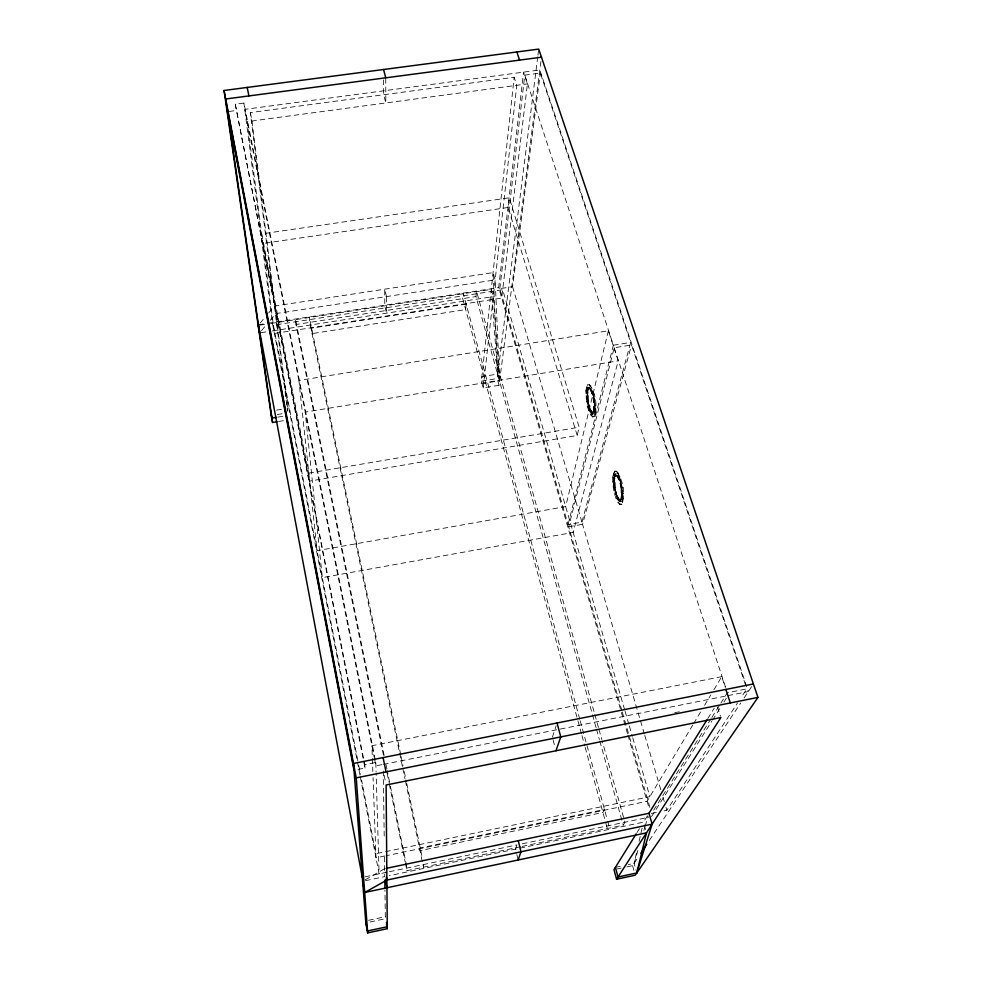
<?xml version="1.0" encoding="UTF-8"?>
<svg xmlns="http://www.w3.org/2000/svg" width="982" height="982" viewBox="0 0 982 982"><rect width="100%" height="100%" fill="white"/><g stroke="black" fill="none" stroke-linecap="round" stroke-linejoin="round"><path stroke-width="0.74" stroke-dasharray="4.91 3.68" d="M520.62 846.742L406.904 870.666L407.027 868.014L387.203 770.514M596.086 727.711L475.975 296.576L476.479 291.053L594.405 713.042M423.696 864.516L423.451 867.18L405.296 780.224M540.922 61.461L499.04 385.275L483.193 387.878L481.364 381.151L514.151 77.271L250.324 112.611L286.818 405.394M483.193 387.878L516.753 85.324L514.151 77.271M627.523 733.628L498.672 287.616L523.566 72.128L527.42 83.875L501.692 298.086L274.42 333.463L247.206 121.645L527.42 83.875M577.195 435.468L508.185 207.46L509.314 197.775L261.691 233.888L308.692 473.115L309.551 481.106L577.195 435.468L579.147 427.207L509.314 197.775M499.826 288.647L524.793 75.123L540.358 73.036L630.665 342.411L581.933 522.105L568.075 524.584L499.826 288.647L512.567 286.683L540.358 73.036M585.861 391.045L587.31 384.858L589.36 384.355C595.828 393.021 597.707 406.253 594.491 416.54L592.441 416.908C586.536 409.936 586.242 399.797 585.861 391.045L587.972 384.748L587.31 384.858M589.679 387.104L587.862 387.522L586.659 392.69L588.525 387.424L589.679 387.104L592.404 391.229L591.741 391.339L593.938 399.92L594.54 408.893L595.202 408.782L595.141 404.535L594.478 404.645M589.016 387.215C594.957 393.389 594.392 402.915 594.429 410.832L591.95 412.833C587.211 406.303 585.849 396.568 588.144 388.86L589.838 388.479L591.054 389.67L589.188 388.577L587.408 390.566M591.95 412.833L594.429 410.832L593.656 412.514L591.95 412.833C585.64 405.578 589.04 395.464 586.34 387.141L586.99 387.031C589.691 395.353 586.291 405.48 592.612 412.722C587.862 406.192 586.5 396.458 588.807 388.749L588.144 388.86M499.04 385.275L497.174 378.561L537.768 56.698M537.952 55.176L538.529 50.622M590.391 389.78C593.533 396.703 595.595 405.271 593.005 412.624L593.656 412.514M595.202 408.782L594.785 411.998L593.275 413.962C596.369 405.799 594.601 395.636 589.838 388.479L589.188 388.577C595.632 395.832 592.085 406.069 594.859 414.441L593.84 416.65L594.491 416.54M594.147 394.089L593.484 394.199L595.276 405.492L594.859 414.441L595.522 414.33L594.429 410.832M612.633 477.019L614.327 471.274L616.561 471.127C622.956 480.137 625.865 493.848 621.827 504.269L619.581 504.269C613.59 496.769 612.817 486.311 612.633 477.019L615.014 471.164M614.646 475.619L614.192 482.911L613.517 483.021L613.971 475.73L615.591 473.938L613.971 475.73M615.198 475.448L617.052 475.325L619.728 479.621L621.802 487.723L621.839 498.611L620.955 500.071L619.102 500.12C614.413 493.332 612.314 483.279 615.198 475.448L617.052 475.325C622.146 482.518 624.061 493.394 620.563 501.593L619.261 501.507L617.788 499.777L615.027 492.473L615.689 492.35L619.937 501.385L621.25 501.471L622.22 499.875L622.723 492.571L622.036 492.694L622.048 496.904L622.735 496.782M620.955 500.071L619.777 499.998C615.088 493.222 612.977 483.156 615.886 475.337M616.365 475.448L619.041 479.744L621.115 487.845L622.183 487.747L622.919 493.737L622.318 502.477L621.152 498.733C622.207 490.926 621.275 481.843 616.365 475.448L614.351 476.945L614.425 487.772L616.451 495.75L619.102 500.12L621.827 498.635L623.005 502.354L621.152 504.392M636.446 853.063L634.102 863.362L636.017 870.212M639.11 841.292L642.793 825.113M608.361 330.774L565.657 506.589L317.088 550.693L298.921 380.464L608.361 330.774L618.23 360.836L573.157 532.428L322.305 577.612L305.23 412.096L618.23 360.836M568.075 524.584L613.369 345.21L524.793 75.123M621.864 710.538L568.701 526.769L614.216 347.775L631.524 344.964L745.854 685.976M644.376 733.996L582.572 524.29L631.524 344.964M637.932 850.473L634.102 863.362L628.345 864.59M643.885 830.441L644.732 827.581M645.162 826.144L648.132 816.128M516.9 844.888L515.513 849.099L516.495 853.186M552.387 737.175L556.131 725.833M522.117 846.423L623.239 825.15L624.92 822.229L602.236 741.079M692.85 724.912L647.077 801.312L386.491 855.641M693.623 723.599L701.443 710.551M704.573 705.334L710.821 694.9M713.951 689.683L721.77 676.635L725.317 687.486M620.28 500.194L621.839 498.611M637.048 832.503L639.454 828.624M647.408 815.809L643.456 822.167L389.228 875.686M707.777 718.578L714.221 708.194M711.066 718.701L651.618 813.452L657.154 812.298M711.889 717.412L720.027 704.425M720.849 703.137L727.355 692.752L746.823 688.873L740.931 697.821M651.496 816.643L711.717 721.365M712.527 720.076L720.665 707.2M723.918 702.056L726.361 698.19M664.077 810.837L666.839 810.26L737.556 702.928M626.847 866.885L632.568 865.658L638.337 856.991M649.335 840.445L740.723 703.002M744.111 697.92L753.39 683.963M260.095 323.152L264.87 317.456M268.7 312.89L274.432 306.053L493.074 272.603L495.173 279.882L499.629 380.795L483.696 383.41L481.855 376.646L497.751 374.056L493.074 272.603M261.507 330.627L266.306 324.944M270.148 320.402L275.905 313.589L495.173 279.882M589.838 388.479L587.408 390.578M617.052 475.325L614.351 476.957L613.21 473.275L613.885 473.164C616.573 481.904 613.222 492.363 619.777 499.998M619.102 500.12L621.152 498.746M365.194 879.811L384.649 868.702L385.496 872.961M368.483 920.318L385.325 916.709M615.395 867.364L622.588 865.829M370.005 922.012L385.349 918.722L384.956 889.987M616.843 869.033L621.127 868.113M365.108 876.828L387.927 872.028M389.4 871.721L516.299 845.06M522.277 843.796L648.55 817.269M365.55 880.67L384.76 876.619L384.441 853.432M384.993 855.948L376.008 857.826L373.062 777.646M364.96 768.034L364.788 764.671L375.811 762.474L243.941 103.073L235.287 104.215L364.96 768.034L356.736 769.679M381.937 764.647L375.91 765.85L374.473 758.656M383.434 764.352L724.986 696.213M727.993 695.612L748.345 691.549L539.818 69.955L244.751 109.37L374.191 757.22M674.83 712.674L679.311 711.778M721.77 676.635L371.896 745.719L372.841 771.57M592.109 414.183L592.772 414.073L588.856 405.959L588.206 406.069L590.771 412.796L592.109 414.183L593.938 413.852M617.813 502.195L620.268 504.159L621.827 504.269M619.581 504.269L620.268 504.159M568.701 526.769L582.572 524.29M613.308 487.686L613.983 487.575L618.488 502.072M615.088 487.661L614.045 487.747L613.308 476.908M622.956 487.808L622.269 487.931L621.078 482.113L621.766 481.99M615.297 492.019L615.96 491.896M614.474 493.369L615.149 493.259M621.594 492.166L622.281 492.043M622.919 493.737L623.607 493.615M616.451 495.75L617.126 495.64M616.315 496.647L616.991 496.524M621.606 495.959L622.293 495.836M616.045 498.402L616.708 498.279M617.776 498.574L618.451 498.451M622.932 498.795L623.619 498.672M617.788 499.777L618.464 499.654M621.545 499.998L622.22 499.863M619.261 501.507L619.937 501.385M620.563 501.593L621.25 501.471M614.327 471.274L616.561 471.127M615.874 471.25L618.341 473.103M619.188 478.835L619.863 478.713L618.365 475.583L616.205 474.048C620.673 479.044 621.213 486.311 622.036 492.694M617.69 475.705L618.365 475.583M617.703 476.933L618.378 476.81M617.666 473.226L619.47 477.007L620.158 476.884M613.492 478.848L614.155 478.737M613.91 479.768L614.585 479.646M619.041 479.744L619.728 479.621M612.67 482.015L613.345 481.904M613.946 483.525L614.609 483.402M620.514 483.058L621.189 482.935L619.47 477.007M620.231 483.525L620.906 483.414M308.692 473.115L579.147 427.207M594.073 404.216L594.736 404.105M588.439 405.541L589.09 405.431M595.276 405.492L595.939 405.37M587.727 407.113L588.378 407.002L591.471 415.116L593.091 416.798L592.441 416.908M594.135 408.046L594.797 407.935M589.531 409.052L590.182 408.942M589.409 409.973L590.072 409.862M595.362 410.586L596.025 410.476M589.188 411.814L589.838 411.703M590.747 411.581L591.397 411.47M590.771 412.796L591.422 412.685M594.122 412.133L594.785 411.998M590.82 415.226L591.471 415.116M587.862 387.522L588.525 387.424M590.366 388.528L591.029 388.418M587.052 389.437L587.702 389.314M589.36 384.355L588.697 384.465L592.649 389.314M591.63 392.297L592.293 392.186M587.052 393.512L587.702 393.401M585.959 396.077L586.61 395.967L588.378 407.002M592.981 395.292L593.644 395.181L591.974 389.424M587.31 392.579L587.383 396.789L586.733 396.888L586.524 390.934M592.735 395.832L593.398 395.721M587.126 397.305L587.776 397.194M593.594 399.981L595.288 399.674M588.255 401.368L586.61 401.65M278.569 421.487L284.571 420.505M590.317 386.049L590.98 385.938M276.654 410.12L282.669 409.138M277.255 414.527L283.246 413.545M481.364 381.151L497.174 378.561M277.967 417.105L284.007 416.123M613.369 345.21L630.665 342.411M258.401 324.76L266.748 323.471M268.135 323.25L498.672 287.616M259.592 325.214L269.449 323.692M270.86 323.471L491.27 289.383L493.32 296.576L499.629 380.795L497.751 374.056L491.27 289.383M383.434 755.133L295.963 324.502L475.975 296.576M261.003 332.677L270.885 331.143M272.296 330.922L493.32 296.576M508.185 207.46L262.918 243.462L309.551 481.106M228.966 111.482L236.146 110.524M614.916 474.06L616.88 473.925M614.216 347.775L725.452 686.921M717.486 706.954L720.469 716.197M512.567 286.683L581.933 522.105M644.806 735.469L661.23 791.197M662.948 797.065L664.249 801.459M665.98 807.327L666.839 810.26M624.638 709.79L502.698 289.715L273.352 325.226L358.393 763.652M625.068 711.263L628.91 724.507M629.339 725.98L632.334 736.291M632.764 737.764L649.863 796.66L375.861 853.677L361.597 780.162M622.281 712.011L649.924 807.572M627.94 735.101L649.09 808.284M644.217 824.831L645.751 830.171M594.822 714.515L598.529 727.797M598.934 729.27L601.831 739.606M596.491 729.184L599.376 739.52M599.793 740.993L623.239 825.15M632.568 865.658L634.09 871.12M579.773 719.229L463.123 293.115L462.694 298.638L577.526 719.303M580.178 720.714L607.293 819.737M607.698 821.21L608.901 825.604L607.33 828.501L605.734 822.683M577.919 720.788L581.553 734.094M581.958 735.579L584.793 745.927M585.198 747.4L605.342 821.222M553.099 739.888L554.891 746.688M516.827 854.549L517.809 858.636M400.803 755.035L309.207 316.904L309.686 322.366L399.343 751.746M401.122 756.533L403.001 765.518M404.253 771.508L406.438 781.991M406.757 783.489L422.248 857.593M399.662 753.243L402.473 766.733M402.792 768.231L404.977 778.726M615.689 492.35L614.192 482.911M588.856 405.959L587.383 396.789M384.146 755.526L295.398 319.04L295.963 324.502M385.987 764.524L386.896 769.016M387.092 773.141L388.921 782.138M389.228 783.636L405.075 861.656M405.37 863.166L406.904 870.666M250.324 112.611L252.018 121.007L287.971 410.881M384.146 775.215L385.84 783.599M235.287 104.215L364.788 764.671M276.494 322.599L277.955 330.05M358.688 765.162L360.431 774.16M360.001 775.191L272.309 322.612L243.941 103.073M360.284 776.688L379.113 873.882L376.131 773.153M287.726 411.188L287.186 408.402L287.738 412.821M375.811 762.474L376.094 771.938M383.299 771.017L384.208 836.652M383.594 79.898L383.667 94.751L385.828 102.975L385.754 79.296M621.115 487.845L621.152 498.733M420.222 847.896L420.001 850.67L602.96 812.482L604.482 809.487L420.222 847.896M466.131 304.101L465.677 309.588L312.031 333.598L311.564 328.172L466.131 304.101M386.503 296.589L384.698 289.187L384.797 305.844L386.552 313.172L386.503 296.589"/><path stroke-width="1.47" d="M615.395 867.364L618.022 877L636.778 872.961L646.512 832.834L364.703 892.478L362.603 881.284M636.778 872.961L652.122 824.131L648.992 813.268L706.966 719.867M518.14 859.999L520.976 851.787L518.287 840.678M555.959 750.764L560.759 736.905L557.064 722.998M636.238 833.792L613.983 869.647L616.573 879.221L635.219 875.207L757.944 697.416L538.725 49.1L224.056 90.479L271.265 415.509L272.566 422.481L277.071 421.744M616.573 879.221L720.898 717.523L386.122 784.999L387.276 928.677L367.685 932.9L365.832 922.908L353.471 763.468L753.39 683.963M640.878 853.174L646.794 844.262M364.703 892.478L386.883 880.068L652.122 824.131M386.159 868.383L648.992 813.268M367.685 932.9L356.233 777.867L757.944 697.416M276.458 417.35L271.928 418.099L270.627 411.102M541.463 57.214L225.7 98.998L272.566 422.481M516.876 51.972L519.552 60.111M725.87 689.438L730.301 702.952M383.545 69.501L385.742 77.823M247.182 87.435L248.912 95.929M383.103 757.576L386.012 771.913M386.331 877.221L386.883 880.068M385.312 879.406L386.945 887.765M386.429 922.429L387.252 926.713L367.55 930.961L365.672 920.92M386.454 924.406L387.276 928.677M224.056 90.479L356.233 777.867M226.621 105.369L353.729 766.868M227.529 111.678L353.986 770.219M258.401 324.76L362.297 877.417M258.18 325.423L259.592 332.898M384.834 881.075L384.932 888.501"/></g></svg>
